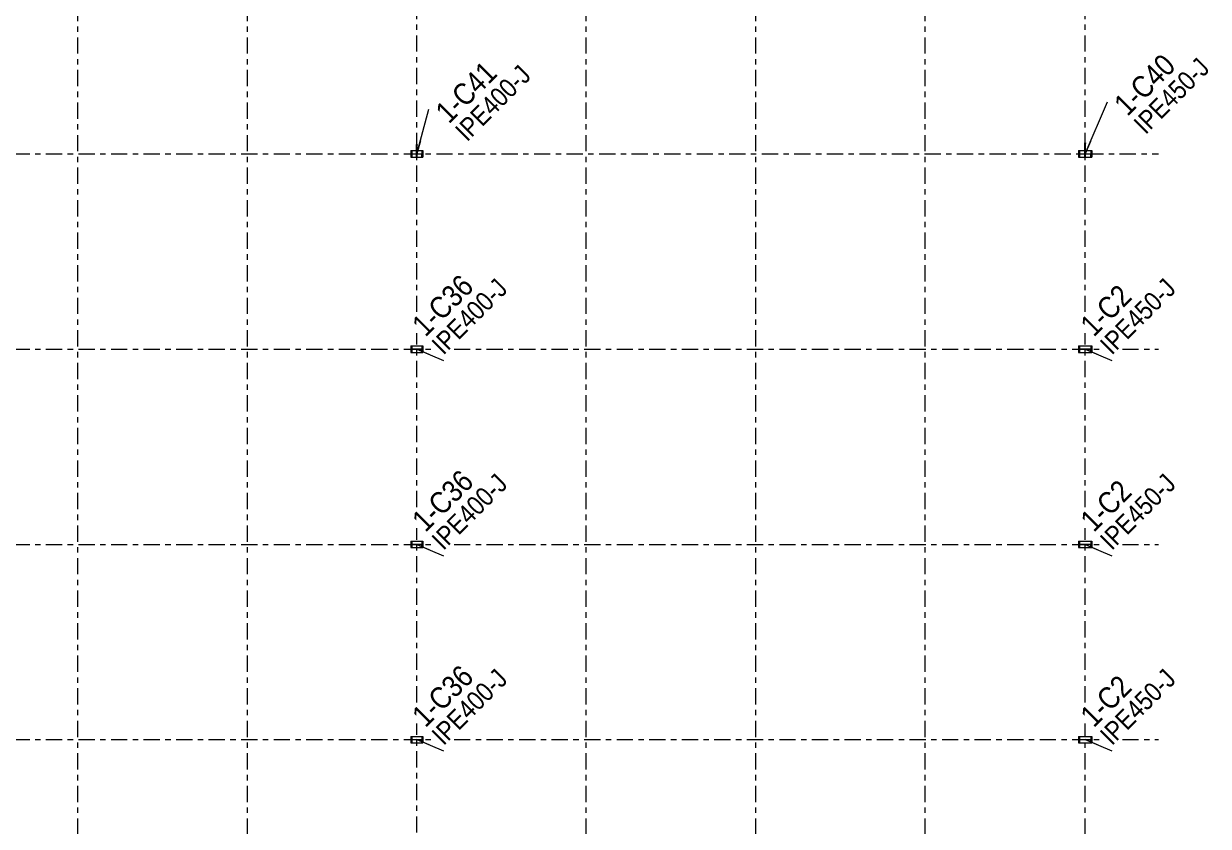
# Model space of a CAD drawing. Header units: millimetres. Extents: x -441 to 382, y -51 to 523.
# Drawn here: x -192.1 to 26.4, y 102.4 to 250.4 of the extents above; entities that cross this region are included whole.
import ezdxf

# ---------------------------------------------------------------- set-up
doc = ezdxf.new("R2010")
doc.units = ezdxf.units.MM
doc.linetypes.add('XKITLINE00', pattern=[0])
doc.linetypes.add('XKITLINE03', pattern=[6, 3, -1, 1, -1])
for name, color, linetype, lineweight in [('Part', 2, 'Continuous', 0), ('PartMark', 7, 'Continuous', 0), ('S-grid', 1, 'Continuous', 0)]:
    doc.layers.add(name, color=color, linetype=linetype, lineweight=lineweight)
doc.styles.add('ARIAL', font='ARIAL.TTF')

# ---------------------------------------------------------------- blocks, each defined once
blk = doc.blocks.new('*A27')
at = {"layer": 'Part'}
blk.add_hatch(color=3, dxfattribs=at).paths.add_polyline_path([(-118.665, 118.395), (-118.665, 118.875), (-118.6, 118.875), (-118.6, 117.875), (-118.665, 117.875), (-118.665, 118.355), (-120.535, 118.355), (-120.535, 117.875), (-120.6, 117.875), (-120.6, 118.875), (-120.535, 118.875), (-120.535, 118.395)], flags=17)
blk = doc.blocks.new('*A28')
at = {"layer": 'Part'}
blk.add_hatch(color=3, dxfattribs=at).paths.add_polyline_path([(-118.665, 154.395), (-118.665, 154.875), (-118.6, 154.875), (-118.6, 153.875), (-118.665, 153.875), (-118.665, 154.355), (-120.535, 154.355), (-120.535, 153.875), (-120.6, 153.875), (-120.6, 154.875), (-120.535, 154.875), (-120.535, 154.395)], flags=17)
blk = doc.blocks.new('*A33')
at = {"layer": 'Part'}
blk.add_hatch(color=3, dxfattribs=at).paths.add_polyline_path([(-118.665, 190.395), (-118.665, 190.875), (-118.6, 190.875), (-118.6, 189.875), (-118.665, 189.875), (-118.665, 190.355), (-120.535, 190.355), (-120.535, 189.875), (-120.6, 189.875), (-120.6, 190.875), (-120.535, 190.875), (-120.535, 190.395)], flags=17)
blk = doc.blocks.new('*A34')
at = {"layer": 'Part'}
blk.add_hatch(color=3, dxfattribs=at).paths.add_polyline_path([(-118.665, 226.395), (-118.665, 226.875), (-118.6, 226.875), (-118.6, 225.875), (-118.665, 225.875), (-118.665, 226.355), (-120.535, 226.355), (-120.535, 225.875), (-120.6, 225.875), (-120.6, 226.875), (-120.535, 226.875), (-120.535, 226.395)], flags=17)
blk = doc.blocks.new('*A35')
at = {"layer": 'Part'}
blk.add_hatch(color=3, dxfattribs=at).paths.add_polyline_path([(-119.6, 228.12), (-119.56, 228.09), (-119.55, 228.03), (-119.56, 227.97), (-119.6, 227.95), (-119.64, 227.97), (-119.65, 228.03), (-119.64, 228.09)], flags=17)
blk = doc.blocks.new('*A72')
at = {"layer": 'Part'}
blk.add_hatch(color=3, dxfattribs=at).paths.add_polyline_path([(4.705, 118.3975), (4.705, 118.875), (4.775, 118.875), (4.775, 117.875), (4.705, 117.875), (4.705, 118.3525), (2.595, 118.3525), (2.595, 117.875), (2.525, 117.875), (2.525, 118.875), (2.595, 118.875), (2.595, 118.3975)], flags=17)
blk = doc.blocks.new('*A73')
at = {"layer": 'Part'}
blk.add_hatch(color=3, dxfattribs=at).paths.add_polyline_path([(4.705, 154.3975), (4.705, 154.875), (4.775, 154.875), (4.775, 153.875), (4.705, 153.875), (4.705, 154.3525), (2.595, 154.3525), (2.595, 153.875), (2.525, 153.875), (2.525, 154.875), (2.595, 154.875), (2.595, 154.3975)], flags=17)
blk = doc.blocks.new('*A74')
at = {"layer": 'Part'}
blk.add_hatch(color=3, dxfattribs=at).paths.add_polyline_path([(4.705, 190.3975), (4.705, 190.875), (4.775, 190.875), (4.775, 189.875), (4.705, 189.875), (4.705, 190.3525), (2.595, 190.3525), (2.595, 189.875), (2.525, 189.875), (2.525, 190.875), (2.595, 190.875), (2.595, 190.3975)], flags=17)
blk = doc.blocks.new('*A75')
at = {"layer": 'Part'}
blk.add_hatch(color=3, dxfattribs=at).paths.add_polyline_path([(4.705, 226.3975), (4.705, 226.875), (4.775, 226.875), (4.775, 225.875), (4.705, 225.875), (4.705, 226.3525), (2.595, 226.3525), (2.595, 225.875), (2.525, 225.875), (2.525, 226.875), (2.595, 226.875), (2.595, 226.3975)], flags=17)
blk = doc.blocks.new('*A76')
at = {"layer": 'Part'}
blk.add_hatch(color=3, dxfattribs=at).paths.add_polyline_path([(3.65, 228.44), (3.69, 228.41), (3.7, 228.34), (3.69, 228.28), (3.65, 228.25), (3.61, 228.28), (3.6, 228.34), (3.61, 228.41)], flags=17)
blk = doc.blocks.new('*A90')
at = {"layer": 'S-grid', "color": 1, "linetype": 'XKITLINE03', "lineweight": 0}
blk.add_line((-235.99, 226.38), (17.19, 226.38), dxfattribs=at)
blk = doc.blocks.new('*A91')
at = {"layer": 'S-grid', "color": 1, "linetype": 'XKITLINE03', "lineweight": 0}
for p, q in [((-235.99, 190.38), (-116.63, 190.38)), ((-112.74, 190.38), (6.62, 190.38)), ((10.51, 190.38), (17.19, 190.38))]:
    blk.add_line(p, q, dxfattribs=at)
blk = doc.blocks.new('*A92')
at = {"layer": 'S-grid', "color": 1, "linetype": 'XKITLINE03', "lineweight": 0}
for p, q in [((-235.99, 154.38), (-116.63, 154.38)), ((-112.74, 154.38), (6.62, 154.38)), ((10.51, 154.38), (17.19, 154.38))]:
    blk.add_line(p, q, dxfattribs=at)
blk = doc.blocks.new('*A93')
at = {"layer": 'S-grid', "color": 1, "linetype": 'XKITLINE03', "lineweight": 0}
for p, q in [((-235.99, 118.38), (-116.63, 118.38)), ((-112.74, 118.38), (6.62, 118.38)), ((10.51, 118.38), (17.19, 118.38))]:
    blk.add_line(p, q, dxfattribs=at)
blk = doc.blocks.new('*A97')
at = {"layer": 'S-grid', "color": 1, "linetype": 'XKITLINE03', "lineweight": 0}
for p, q in [((3.65, 197.23), (3.65, 265.34)), ((3.65, 161.23), (3.65, 193.34)), ((3.65, 125.23), (3.65, 157.34)), ((3.65, 16.86), (3.65, 121.34))]:
    blk.add_line(p, q, dxfattribs=at)
blk = doc.blocks.new('*A98')
at = {"layer": 'S-grid', "color": 1, "linetype": 'XKITLINE03', "lineweight": 0}
blk.add_line((-25.85, 16.86), (-25.85, 481.69), dxfattribs=at)
blk = doc.blocks.new('*A99')
at = {"layer": 'S-grid', "color": 1, "linetype": 'XKITLINE03', "lineweight": 0}
blk.add_line((-57.1, 16.86), (-57.1, 481.69), dxfattribs=at)
blk = doc.blocks.new('*A100')
at = {"layer": 'S-grid', "color": 1, "linetype": 'XKITLINE03', "lineweight": 0}
blk.add_line((-88.35, 16.86), (-88.35, 481.69), dxfattribs=at)
blk = doc.blocks.new('*A101')
at = {"layer": 'S-grid', "color": 1, "linetype": 'XKITLINE03', "lineweight": 0}
for p, q in [((-119.6, 197.23), (-119.6, 265.34)), ((-119.6, 161.23), (-119.6, 193.34)), ((-119.6, 125.23), (-119.6, 157.34)), ((-119.6, 89.23), (-119.6, 121.34))]:
    blk.add_line(p, q, dxfattribs=at)
blk = doc.blocks.new('*A102')
at = {"layer": 'S-grid', "color": 1, "linetype": 'XKITLINE03', "lineweight": 0}
blk.add_line((-150.85, 16.86), (-150.85, 481.69), dxfattribs=at)
blk = doc.blocks.new('*A103')
at = {"layer": 'S-grid', "color": 1, "linetype": 'XKITLINE03', "lineweight": 0}
blk.add_line((-182.1, 16.86), (-182.1, 481.69), dxfattribs=at)
blk = doc.blocks.new('*A156')
at = {"layer": 'Part', "color": 2, "linetype": 'XKITLINE00', "lineweight": 0}
for p, q in [((-120.6, 117.875), (-120.6, 118.875)), ((-120.6, 118.875), (-120.535, 118.875)), ((-120.535, 118.875), (-120.535, 118.395)), ((-120.535, 118.395), (-118.665, 118.395)), ((-118.665, 118.355), (-120.535, 118.355)), ((-120.535, 118.355), (-120.535, 117.875)), ((-118.6, 118.875), (-118.665, 118.875)), ((-118.665, 118.875), (-118.665, 118.395)), ((-118.665, 117.875), (-118.665, 118.355)), ((-118.6, 118.875), (-118.6, 117.875)), ((-120.535, 117.875), (-120.6, 117.875)), ((-118.6, 117.875), (-118.665, 117.875))]:
    blk.add_line(p, q, dxfattribs=at)
blk = doc.blocks.new('*A157')
at = {"layer": 'Part', "color": 2, "linetype": 'XKITLINE00', "lineweight": 0}
for p, q in [((-120.6, 153.875), (-120.6, 154.875)), ((-120.6, 154.875), (-120.535, 154.875)), ((-120.535, 153.875), (-120.6, 153.875)), ((-120.535, 154.875), (-120.535, 154.395)), ((-120.535, 154.395), (-118.665, 154.395)), ((-118.665, 154.355), (-120.535, 154.355)), ((-120.535, 154.355), (-120.535, 153.875)), ((-118.6, 154.875), (-118.665, 154.875)), ((-118.665, 154.875), (-118.665, 154.395)), ((-118.665, 153.875), (-118.665, 154.355)), ((-118.6, 153.875), (-118.665, 153.875)), ((-118.6, 154.875), (-118.6, 153.875))]:
    blk.add_line(p, q, dxfattribs=at)
blk = doc.blocks.new('*A158')
at = {"layer": 'Part', "color": 2, "linetype": 'XKITLINE00', "lineweight": 0}
for p, q in [((-120.7, 118.975), (-120.7, 117.775)), ((-120.7, 118.975), (-118.5, 118.975)), ((-118.5, 118.975), (-118.5, 117.775)), ((-120.7, 117.775), (-118.5, 117.775))]:
    blk.add_line(p, q, dxfattribs=at)
blk = doc.blocks.new('*A159')
at = {"layer": 'Part', "color": 2, "linetype": 'XKITLINE00', "lineweight": 0}
for p, q in [((-120.7, 154.975), (-120.7, 153.775)), ((-120.7, 154.975), (-118.5, 154.975)), ((-120.7, 153.775), (-118.5, 153.775)), ((-118.5, 154.975), (-118.5, 153.775))]:
    blk.add_line(p, q, dxfattribs=at)
blk = doc.blocks.new('*A166')
at = {"layer": 'Part', "color": 2, "linetype": 'XKITLINE00', "lineweight": 0}
for p, q in [((-120.6, 189.875), (-120.6, 190.875)), ((-120.6, 190.875), (-120.535, 190.875)), ((-120.535, 190.875), (-120.535, 190.395)), ((-120.535, 190.395), (-118.665, 190.395)), ((-118.665, 190.355), (-120.535, 190.355)), ((-120.535, 190.355), (-120.535, 189.875)), ((-118.6, 190.875), (-118.665, 190.875)), ((-118.665, 190.875), (-118.665, 190.395)), ((-118.665, 189.875), (-118.665, 190.355)), ((-118.6, 190.875), (-118.6, 189.875)), ((-120.535, 189.875), (-120.6, 189.875)), ((-118.6, 189.875), (-118.665, 189.875))]:
    blk.add_line(p, q, dxfattribs=at)
blk = doc.blocks.new('*A167')
at = {"layer": 'Part', "color": 2, "linetype": 'XKITLINE00', "lineweight": 0}
for p, q in [((-120.6, 225.875), (-120.6, 226.875)), ((-120.6, 226.875), (-120.535, 226.875)), ((-120.535, 225.875), (-120.6, 225.875)), ((-120.535, 226.875), (-120.535, 226.395)), ((-120.535, 226.395), (-118.665, 226.395)), ((-118.665, 226.355), (-120.535, 226.355)), ((-120.535, 226.355), (-120.535, 225.875)), ((-118.6, 226.875), (-118.665, 226.875)), ((-118.665, 226.875), (-118.665, 226.395)), ((-118.665, 225.875), (-118.665, 226.355)), ((-118.6, 225.875), (-118.665, 225.875)), ((-118.6, 226.875), (-118.6, 225.875))]:
    blk.add_line(p, q, dxfattribs=at)
blk = doc.blocks.new('*A168')
at = {"layer": 'Part', "color": 2, "linetype": 'XKITLINE00', "lineweight": 0}
for p, q in [((-120.7, 190.975), (-120.7, 189.775)), ((-120.7, 190.975), (-118.5, 190.975)), ((-118.5, 190.975), (-118.5, 189.775)), ((-120.7, 189.775), (-118.5, 189.775))]:
    blk.add_line(p, q, dxfattribs=at)
blk = doc.blocks.new('*A169')
at = {"layer": 'Part', "color": 2, "linetype": 'XKITLINE00', "lineweight": 0}
for p, q in [((-120.7, 226.975), (-120.7, 225.775)), ((-120.7, 226.975), (-119.65, 226.975)), ((-120.7, 225.775), (-118.5, 225.775)), ((-119.55, 226.975), (-118.5, 226.975)), ((-118.5, 226.975), (-118.5, 225.775))]:
    blk.add_line(p, q, dxfattribs=at)
blk = doc.blocks.new('*A170')
at = {"layer": 'Part', "color": 2, "linetype": 'XKITLINE00', "lineweight": 0}
for p, q in [((-119.65, 228.03), (-119.64, 228.09)), ((-119.64, 227.97), (-119.65, 228.03)), ((-119.65, 226.4), (-119.65, 228.03)), ((-119.64, 228.09), (-119.6, 228.12)), ((-119.6, 227.95), (-119.64, 227.97)), ((-119.6, 228.12), (-119.56, 228.09)), ((-119.56, 227.97), (-119.6, 227.95)), ((-119.56, 228.09), (-119.55, 228.03)), ((-119.55, 228.03), (-119.56, 227.97)), ((-119.55, 226.4), (-119.55, 228.03)), ((-119.65, 225.9), (-119.65, 226.35)), ((-119.65, 225.9), (-119.64, 225.87)), ((-119.64, 225.87), (-119.6, 225.87)), ((-119.6, 225.87), (-119.56, 225.87)), ((-119.56, 225.87), (-119.55, 225.9)), ((-119.55, 225.9), (-119.55, 226.35))]:
    blk.add_line(p, q, dxfattribs=at)
blk = doc.blocks.new('*A252')
at = {"layer": 'Part', "color": 2, "linetype": 'XKITLINE00', "lineweight": 0}
for p, q in [((2.525, 117.875), (2.525, 118.875)), ((2.525, 118.875), (2.595, 118.875)), ((2.595, 118.875), (2.595, 118.3975)), ((2.595, 118.3975), (4.705, 118.3975)), ((4.705, 118.3525), (2.595, 118.3525)), ((2.595, 118.3525), (2.595, 117.875)), ((4.775, 118.875), (4.705, 118.875)), ((4.705, 118.875), (4.705, 118.3975)), ((4.705, 117.875), (4.705, 118.3525)), ((4.775, 118.875), (4.775, 117.875)), ((2.595, 117.875), (2.525, 117.875)), ((4.775, 117.875), (4.705, 117.875))]:
    blk.add_line(p, q, dxfattribs=at)
blk = doc.blocks.new('*A253')
at = {"layer": 'Part', "color": 2, "linetype": 'XKITLINE00', "lineweight": 0}
for p, q in [((2.525, 153.875), (2.525, 154.875)), ((2.525, 154.875), (2.595, 154.875)), ((2.595, 153.875), (2.525, 153.875)), ((2.595, 154.875), (2.595, 154.3975)), ((2.595, 154.3975), (4.705, 154.3975)), ((4.705, 154.3525), (2.595, 154.3525)), ((2.595, 154.3525), (2.595, 153.875)), ((4.775, 154.875), (4.705, 154.875)), ((4.705, 154.875), (4.705, 154.3975)), ((4.705, 153.875), (4.705, 154.3525)), ((4.775, 153.875), (4.705, 153.875)), ((4.775, 154.875), (4.775, 153.875))]:
    blk.add_line(p, q, dxfattribs=at)
blk = doc.blocks.new('*A254')
at = {"layer": 'Part', "color": 2, "linetype": 'XKITLINE00', "lineweight": 0}
for p, q in [((2.45, 118.975), (2.45, 117.775)), ((2.45, 118.975), (4.85, 118.975)), ((4.85, 118.975), (4.85, 117.775)), ((2.45, 117.775), (4.85, 117.775))]:
    blk.add_line(p, q, dxfattribs=at)
blk = doc.blocks.new('*A255')
at = {"layer": 'Part', "color": 2, "linetype": 'XKITLINE00', "lineweight": 0}
for p, q in [((2.45, 154.975), (2.45, 153.775)), ((2.45, 154.975), (4.85, 154.975)), ((2.45, 153.775), (4.85, 153.775)), ((4.85, 154.975), (4.85, 153.775))]:
    blk.add_line(p, q, dxfattribs=at)
blk = doc.blocks.new('*A256')
at = {"layer": 'Part', "color": 2, "linetype": 'XKITLINE00', "lineweight": 0}
for p, q in [((2.525, 189.875), (2.525, 190.875)), ((2.525, 190.875), (2.595, 190.875)), ((2.595, 190.875), (2.595, 190.3975)), ((2.595, 190.3975), (4.705, 190.3975)), ((4.705, 190.3525), (2.595, 190.3525)), ((2.595, 190.3525), (2.595, 189.875)), ((4.775, 190.875), (4.705, 190.875)), ((4.705, 190.875), (4.705, 190.3975)), ((4.705, 189.875), (4.705, 190.3525)), ((4.775, 190.875), (4.775, 189.875)), ((2.595, 189.875), (2.525, 189.875)), ((4.775, 189.875), (4.705, 189.875))]:
    blk.add_line(p, q, dxfattribs=at)
blk = doc.blocks.new('*A257')
at = {"layer": 'Part', "color": 2, "linetype": 'XKITLINE00', "lineweight": 0}
for p, q in [((2.525, 225.875), (2.525, 226.875)), ((2.525, 226.875), (2.595, 226.875)), ((2.595, 225.875), (2.525, 225.875)), ((2.595, 226.875), (2.595, 226.3975)), ((2.595, 226.3975), (4.705, 226.3975)), ((4.705, 226.3525), (2.595, 226.3525)), ((2.595, 226.3525), (2.595, 225.875)), ((4.775, 226.875), (4.705, 226.875)), ((4.705, 226.875), (4.705, 226.3975)), ((4.705, 225.875), (4.705, 226.3525)), ((4.775, 225.875), (4.705, 225.875)), ((4.775, 226.875), (4.775, 225.875))]:
    blk.add_line(p, q, dxfattribs=at)
blk = doc.blocks.new('*A258')
at = {"layer": 'Part', "color": 2, "linetype": 'XKITLINE00', "lineweight": 0}
for p, q in [((2.45, 190.975), (2.45, 189.775)), ((2.45, 190.975), (4.85, 190.975)), ((4.85, 190.975), (4.85, 189.775)), ((2.45, 189.775), (4.85, 189.775))]:
    blk.add_line(p, q, dxfattribs=at)
blk = doc.blocks.new('*A259')
at = {"layer": 'Part', "color": 2, "linetype": 'XKITLINE00', "lineweight": 0}
for p, q in [((2.45, 226.975), (2.45, 225.775)), ((2.45, 226.975), (3.6, 226.975)), ((2.45, 225.775), (4.85, 225.775)), ((3.7, 226.975), (4.85, 226.975)), ((4.85, 226.975), (4.85, 225.775))]:
    blk.add_line(p, q, dxfattribs=at)
blk = doc.blocks.new('*A260')
at = {"layer": 'Part', "color": 2, "linetype": 'XKITLINE00', "lineweight": 0}
for p, q in [((3.6, 228.34), (3.61, 228.41)), ((3.61, 228.28), (3.6, 228.34)), ((3.6, 226.4), (3.6, 228.34)), ((3.61, 228.41), (3.65, 228.44)), ((3.65, 228.25), (3.61, 228.28)), ((3.65, 228.44), (3.69, 228.41)), ((3.69, 228.28), (3.65, 228.25)), ((3.69, 228.41), (3.7, 228.34)), ((3.7, 228.34), (3.69, 228.28)), ((3.7, 226.4), (3.7, 228.34)), ((3.6, 225.87), (3.6, 226.35)), ((3.6, 225.87), (3.61, 225.85)), ((3.61, 225.85), (3.65, 225.84)), ((3.65, 225.84), (3.69, 225.85)), ((3.69, 225.85), (3.7, 225.87)), ((3.7, 225.87), (3.7, 226.35))]:
    blk.add_line(p, q, dxfattribs=at)
blk = doc.blocks.new('*A278')
at = {"layer": 'PartMark', "color": 7, "linetype": 'XKITLINE00', "lineweight": 0}
for p, q in [((3.65, 226.38), (7.77, 235.97)), ((4.64, 228.67), (3.65, 226.38))]:
    blk.add_line(p, q, dxfattribs=at)
at = {"layer": 'PartMark', "color": 3, "style": 'ARIAL', "width": 0.85}
blk.add_text('1-C40', height=4, rotation=45.0001, dxfattribs=at).set_placement((11.45, 233.15))
at = {"layer": 'PartMark', "color": 7, "style": 'ARIAL', "width": 0.85}
blk.add_text('IPE450-J', height=3.5, rotation=45.0001, dxfattribs=at).set_placement((14.77, 229.82))
blk = doc.blocks.new('*A281')
at = {"layer": 'PartMark', "color": 7, "linetype": 'XKITLINE00', "lineweight": 0}
for p, q in [((-119.6, 226.38), (-117.36, 234.63)), ((-118.95, 228.79), (-119.6, 226.38))]:
    blk.add_line(p, q, dxfattribs=at)
at = {"layer": 'PartMark', "color": 3, "style": 'ARIAL', "width": 0.85}
blk.add_text('1-C41', height=4, rotation=45.0001, dxfattribs=at).set_placement((-113.68, 231.8))
at = {"layer": 'PartMark', "color": 7, "style": 'ARIAL', "width": 0.85}
blk.add_text('IPE400-J', height=3.5, rotation=45.0001, dxfattribs=at).set_placement((-110.36, 228.48))
blk = doc.blocks.new('*A298')
at = {"layer": 'PartMark', "color": 7, "linetype": 'XKITLINE00', "lineweight": 0}
for p, q in [((-119.6, 154.38), (-114.69, 152.29)), ((-117.3, 153.4), (-119.6, 154.38))]:
    blk.add_line(p, q, dxfattribs=at)
at = {"layer": 'PartMark', "color": 3, "style": 'ARIAL', "width": 0.85}
blk.add_text('1-C36', height=4, rotation=45.0001, dxfattribs=at).set_placement((-118.01, 156.46))
at = {"layer": 'PartMark', "color": 7, "style": 'ARIAL', "width": 0.85}
blk.add_text('IPE400-J', height=3.5, rotation=45.0001, dxfattribs=at).set_placement((-114.69, 153.14))
blk = doc.blocks.new('*A299')
at = {"layer": 'PartMark', "color": 7, "linetype": 'XKITLINE00', "lineweight": 0}
for p, q in [((-119.6, 118.38), (-114.69, 116.29)), ((-117.3, 117.4), (-119.6, 118.38))]:
    blk.add_line(p, q, dxfattribs=at)
at = {"layer": 'PartMark', "color": 3, "style": 'ARIAL', "width": 0.85}
blk.add_text('1-C36', height=4, rotation=45.0001, dxfattribs=at).set_placement((-118.01, 120.46))
at = {"layer": 'PartMark', "color": 7, "style": 'ARIAL', "width": 0.85}
blk.add_text('IPE400-J', height=3.5, rotation=45.0001, dxfattribs=at).set_placement((-114.69, 117.14))
blk = doc.blocks.new('*A300')
at = {"layer": 'PartMark', "color": 7, "linetype": 'XKITLINE00', "lineweight": 0}
for p, q in [((-119.6, 190.38), (-114.69, 188.29)), ((-117.3, 189.4), (-119.6, 190.38))]:
    blk.add_line(p, q, dxfattribs=at)
at = {"layer": 'PartMark', "color": 3, "style": 'ARIAL', "width": 0.85}
blk.add_text('1-C36', height=4, rotation=45.0001, dxfattribs=at).set_placement((-118.01, 192.46))
at = {"layer": 'PartMark', "color": 7, "style": 'ARIAL', "width": 0.85}
blk.add_text('IPE400-J', height=3.5, rotation=45.0001, dxfattribs=at).set_placement((-114.69, 189.14))
blk = doc.blocks.new('*A327')
at = {"layer": 'PartMark', "color": 7, "linetype": 'XKITLINE00', "lineweight": 0}
for p, q in [((3.65, 154.38), (8.56, 152.29)), ((5.95, 153.4), (3.65, 154.38))]:
    blk.add_line(p, q, dxfattribs=at)
at = {"layer": 'PartMark', "color": 3, "style": 'ARIAL', "width": 0.85}
blk.add_text('1-C2', height=4, rotation=45.0001, dxfattribs=at).set_placement((5.24, 156.46))
at = {"layer": 'PartMark', "color": 7, "style": 'ARIAL', "width": 0.85}
blk.add_text('IPE450-J', height=3.5, rotation=45.0001, dxfattribs=at).set_placement((8.56, 153.14))
blk = doc.blocks.new('*A328')
at = {"layer": 'PartMark', "color": 7, "linetype": 'XKITLINE00', "lineweight": 0}
for p, q in [((3.65, 118.38), (8.56, 116.29)), ((5.95, 117.4), (3.65, 118.38))]:
    blk.add_line(p, q, dxfattribs=at)
at = {"layer": 'PartMark', "color": 7, "style": 'ARIAL', "width": 0.85}
blk.add_text('IPE450-J', height=3.5, rotation=45.0001, dxfattribs=at).set_placement((8.56, 117.14))
at = {"layer": 'PartMark', "color": 3, "style": 'ARIAL', "width": 0.85}
blk.add_text('1-C2', height=4, rotation=45.0001, dxfattribs=at).set_placement((5.24, 120.46))
blk = doc.blocks.new('*A329')
at = {"layer": 'PartMark', "color": 7, "linetype": 'XKITLINE00', "lineweight": 0}
for p, q in [((3.65, 190.38), (8.56, 188.29)), ((5.95, 189.4), (3.65, 190.38))]:
    blk.add_line(p, q, dxfattribs=at)
at = {"layer": 'PartMark', "color": 7, "style": 'ARIAL', "width": 0.85}
blk.add_text('IPE450-J', height=3.5, rotation=45.0001, dxfattribs=at).set_placement((8.56, 189.14))
at = {"layer": 'PartMark', "color": 3, "style": 'ARIAL', "width": 0.85}
blk.add_text('1-C2', height=4, rotation=45.0001, dxfattribs=at).set_placement((5.24, 192.46))

msp = doc.modelspace()

# ---------------------------------------------------------------- block references
at = {"lineweight": 0}
for name in ['*A103', '*A102', '*A101', '*A100', '*A99', '*A98', '*A97', '*A90', '*A35', '*A170', '*A76', '*A260', '*A169', '*A34', '*A167', '*A259', '*A75', '*A257', '*A91', '*A168', '*A33', '*A166', '*A258', '*A74', '*A256', '*A92', '*A159', '*A28', '*A157', '*A255', '*A73', '*A253', '*A93', '*A158', '*A27', '*A156', '*A254', '*A72', '*A252']:
    msp.add_blockref(name, (0, 0), dxfattribs=at)
at = {"layer": 'PartMark', "lineweight": 0}
for name in ['*A281', '*A278', '*A300', '*A329', '*A298', '*A327', '*A299', '*A328']:
    msp.add_blockref(name, (0, 0), dxfattribs=at)

doc.saveas('drawing.dxf')
